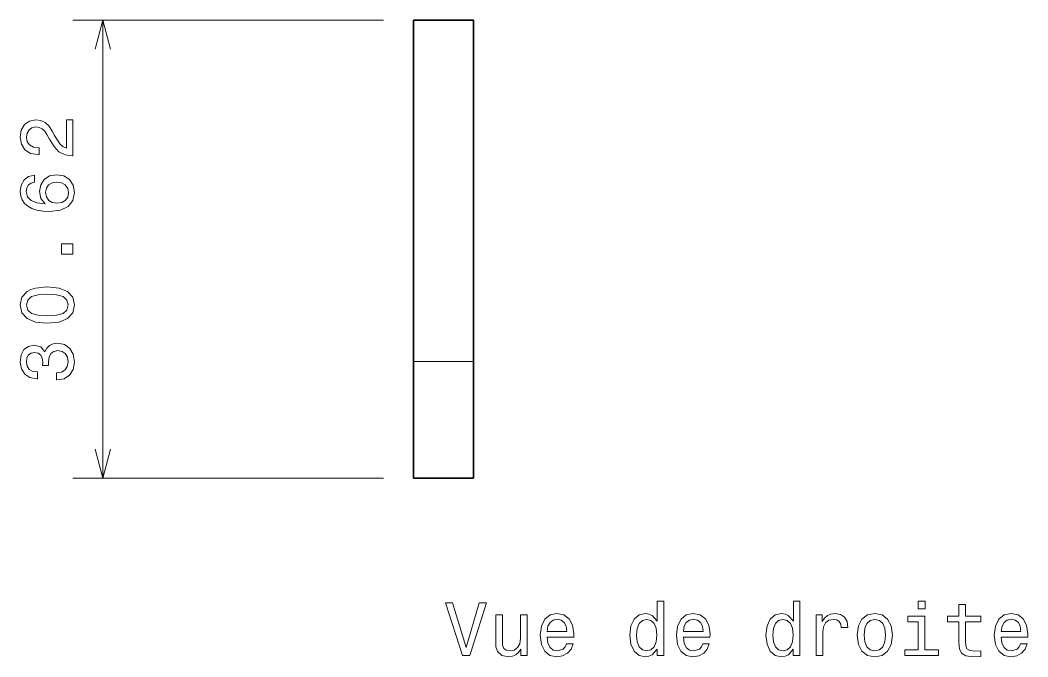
# Model space of a CAD drawing. Extents: x 0 to 297, y 0 to 210.
# Drawn here: x 58.2 to 125.6, y 77.7 to 120.3 of the extents above; entities that cross this region are included whole.
import ezdxf

# ---------------------------------------------------------------- set-up
doc = ezdxf.new("R2010")
doc.units = 0

msp = doc.modelspace()

# ---------------------------------------------------------------- linework, layer by layer
at = {"color": 7, "lineweight": 13}
for p, q in [((82.505821, 120.308037), (61.726944, 120.308037)), ((63.726944, 89.690971), (63.726944, 120.308037)), ((82.505821, 89.690971), (61.726944, 89.690971))]:
    msp.add_line(p, q, dxfattribs=at)
at = {"color": 7, "lineweight": 35}
for p, q in [((84.505821, 97.475441), (84.505821, 120.308037)), ((88.505821, 97.475441), (88.505821, 120.308037))]:
    msp.add_line(p, q, dxfattribs=at)
at = {"color": 7, "lineweight": 35, "ltscale": 0.1}
for p, q in [((88.505821, 120.308037), (84.505821, 120.308037)), ((88.505821, 89.690971), (84.505821, 89.690971))]:
    msp.add_line(p, q, dxfattribs=at)
at = {"color": 7, "lineweight": 13, "ltscale": 0.1}
msp.add_line((84.505821, 97.475441), (88.505821, 97.475441), dxfattribs=at)
at = {"color": 7, "lineweight": 35, "ltscale": 0.194612}
for p, q in [((84.505821, 97.475441), (84.505821, 89.690971)), ((88.505821, 97.475441), (88.505821, 89.690971))]:
    msp.add_line(p, q, dxfattribs=at)
at = {"color": 7, "lineweight": 13}
for points in [[(64.244583, 118.376183), (63.726944, 120.308037), (63.209309, 118.376183)], [(63.209309, 91.622818), (63.726944, 89.690971), (64.244583, 91.622818)]]:
    msp.add_lwpolyline(points, dxfattribs=at)
for points in [[(61.726944, 111.240997), (61.726944, 113.646622), (61.293228, 113.646622), (61.293228, 111.745323), (61.056194, 111.851227), (60.859509, 112.032784), (60.501438, 112.592583), (60.350143, 112.890137), (60.133286, 113.222992), (59.881123, 113.460022), (59.583572, 113.596191), (59.245674, 113.646622), (58.822044, 113.560883), (58.489193, 113.323853), (58.277378, 112.960739), (58.201729, 112.491722), (58.287464, 112.007568), (58.524494, 111.639412), (58.902737, 111.402382), (59.402016, 111.321693), (59.472622, 111.321693), (59.472622, 111.780624), (59.432274, 111.780624), (59.089336, 111.826012), (58.837173, 111.962181), (58.675793, 112.179039), (58.620316, 112.466507), (58.67075, 112.75901), (58.796829, 112.975868), (58.993515, 113.117081), (59.240631, 113.167511), (59.472622, 113.13221), (59.669308, 113.036392), (59.840778, 112.875008), (59.992073, 112.653107), (60.153458, 112.355553), (60.466137, 111.861313), (60.798988, 111.513336), (61.20245, 111.306564), (61.711815, 111.240997)], [(59.170029, 109.9459), (58.761524, 109.850075), (58.458931, 109.628174), (58.267288, 109.285233), (58.201729, 108.841431), (58.23703, 108.543884), (58.332851, 108.286674), (58.489193, 108.059731), (58.711094, 107.868088), (58.988472, 107.716797), (59.326366, 107.605843), (59.724781, 107.535233), (60.17363, 107.51506), (60.889767, 107.595757), (61.409222, 107.842873), (61.721901, 108.241287), (61.827808, 108.785957), (61.73703, 109.275146), (61.5, 109.648346), (61.126801, 109.890427), (60.652737, 109.976158), (60.17363, 109.890427), (59.805473, 109.658432), (59.573486, 109.300369), (59.492794, 108.85656), (59.593658, 108.377457), (59.881123, 108.019386), (59.326366, 108.095032), (58.927952, 108.256416), (58.690922, 108.50354), (58.610229, 108.846474), (58.650574, 109.098633), (58.756481, 109.290283), (58.932995, 109.416359), (59.170029, 109.481918)], [(60.65778, 109.486969), (60.975502, 109.431488), (61.217579, 109.290283), (61.37896, 109.063332), (61.429394, 108.780914), (61.37896, 108.48336), (61.222622, 108.256416), (60.980545, 108.110168), (60.662823, 108.064774), (60.350143, 108.115204), (60.11311, 108.256416), (59.961815, 108.488403), (59.906338, 108.801086), (59.961815, 109.073418), (60.108067, 109.290283), (60.3451, 109.431488)], [(61.726944, 104.65152), (61.726944, 105.347481), (60.975502, 105.347481), (60.975502, 104.65152)], [(60.017288, 100.048058), (60.809078, 100.123711), (61.373917, 100.360741), (61.716858, 100.738983), (61.827808, 101.263481), (61.716858, 101.782928), (61.373917, 102.161171), (60.809078, 102.393158), (60.017288, 102.473854), (59.230545, 102.393158), (58.917866, 102.29734), (58.66066, 102.161171), (58.317722, 101.782928), (58.201729, 101.263481), (58.317722, 100.738983), (58.665707, 100.360741), (59.230545, 100.123711)], [(60.017288, 100.532211), (59.407059, 100.572556), (58.9683, 100.698639), (58.711094, 100.925583), (58.620316, 101.263481), (58.711094, 101.596329), (58.9683, 101.823273), (59.407059, 101.949356), (60.017288, 101.9897), (60.632565, 101.949356), (61.071323, 101.823273), (61.328529, 101.596329), (61.414265, 101.263481), (61.328529, 100.925583), (61.071323, 100.698639), (60.632565, 100.572556)], [(60.627522, 96.256561), (60.662823, 96.256561), (61.146973, 96.33725), (61.510086, 96.574287), (61.742073, 96.947487), (61.827808, 97.441719), (61.742073, 97.966217), (61.520172, 98.359589), (61.167145, 98.611748), (60.713257, 98.70253), (60.415707, 98.662178), (60.17363, 98.551231), (59.98703, 98.369675), (59.850864, 98.127602), (59.578529, 98.455406), (59.14481, 98.571404), (58.751438, 98.495758), (58.453888, 98.278893), (58.267288, 97.925873), (58.201729, 97.441719), (58.282421, 96.987831), (58.504322, 96.639847), (58.857346, 96.412903), (59.326366, 96.33725), (59.361671, 96.33725), (59.361671, 96.786102), (59.038902, 96.826447), (58.806915, 96.957573), (58.665707, 97.169388), (58.615273, 97.466934), (58.655617, 97.729187), (58.761524, 97.92083), (58.932995, 98.036819), (59.164986, 98.082207), (59.412102, 98.036819), (59.578529, 97.915787), (59.679394, 97.703964), (59.709652, 97.416504), (59.704609, 97.219818), (60.103024, 97.219818), (60.092937, 97.466934), (60.138329, 97.78466), (60.259365, 98.02169), (60.456051, 98.162903), (60.713257, 98.213333), (61.005764, 98.15786), (61.222622, 98.011604), (61.358788, 97.779617), (61.404179, 97.471977), (61.353745, 97.154259), (61.20245, 96.922264), (60.960373, 96.776016), (60.627522, 96.720535)], [(88.901352, 81.339378), (88.023834, 78.358833), (87.121094, 81.339378), (86.641991, 81.339378), (87.771675, 77.834335), (88.275993, 77.834335), (89.380463, 81.339378)], [(100.788239, 78.252922), (100.788239, 77.834335), (101.232048, 77.834335), (101.232048, 81.455376), (100.793289, 81.455376), (100.793289, 80.129005), (100.455391, 80.512291), (100.248619, 80.603065), (100.011581, 80.638367), (99.582909, 80.537506), (99.250061, 80.255081), (99.033203, 79.801193), (98.95755, 79.190964), (99.033203, 78.580734), (99.250061, 78.121796), (99.582909, 77.834335), (100.011581, 77.738518), (100.248619, 77.773819), (100.460434, 77.864594)], [(109.896317, 78.252922), (109.896317, 77.834335), (110.340118, 77.834335), (110.340118, 81.455376), (109.901352, 81.455376), (109.901352, 80.129005), (109.563461, 80.512291), (109.356689, 80.603065), (109.119659, 80.638367), (108.690979, 80.537506), (108.358124, 80.255081), (108.141266, 79.801193), (108.06562, 79.190964), (108.141266, 78.580734), (108.358124, 78.121796), (108.690979, 77.834335), (109.119659, 77.738518), (109.356689, 77.773819), (109.568504, 77.864594)], [(118.711868, 81.455376), (118.242851, 81.455376), (118.242851, 80.95105), (118.711868, 80.95105)], [(120.971237, 80.073532), (120.971237, 78.716904), (121.001495, 78.278137), (121.142708, 77.975548), (121.425125, 77.799034), (121.904236, 77.738518), (122.428726, 77.763733), (122.428726, 78.147018), (122.045441, 78.116753), (121.697464, 78.157104), (121.510864, 78.28318), (121.430176, 78.494995), (121.415039, 78.792549), (121.415039, 80.073532), (122.428726, 80.073532), (122.428726, 80.451767), (121.415039, 80.451767), (121.415039, 81.243561), (120.971237, 81.243561), (120.971237, 80.451767), (120.204666, 80.451767), (120.204666, 80.073532)], [(92.103806, 80.542549), (91.660004, 80.542549), (91.660004, 78.979149), (91.609566, 78.616035), (91.463318, 78.35379), (91.236366, 78.192406), (90.93882, 78.141975), (90.70179, 78.18232), (90.550491, 78.303352), (90.464752, 78.510124), (90.44458, 78.802635), (90.44458, 80.542549), (90.000778, 80.542549), (90.000778, 78.762291), (90.015907, 78.404221), (90.111732, 78.106667), (90.404236, 77.834335), (90.87326, 77.738518), (91.12542, 77.773819), (91.342278, 77.864594), (91.528877, 78.020935), (91.680176, 78.247879), (91.680176, 77.834335), (92.103806, 77.834335)], [(93.440262, 79.059837), (95.215477, 79.059837), (95.22052, 79.266609), (95.139824, 79.846581), (94.917923, 80.280304), (94.564896, 80.542549), (94.095879, 80.638367), (93.636948, 80.537506), (93.28392, 80.255081), (93.056976, 79.79615), (92.97628, 79.190964), (93.051933, 78.570648), (93.278877, 78.116753), (93.626862, 77.834335), (94.08075, 77.738518), (94.474121, 77.804077), (94.79689, 77.975548), (95.03392, 78.247879), (95.17009, 78.610992), (94.731323, 78.610992), (94.640549, 78.409264), (94.509422, 78.257965), (94.136223, 78.136932), (93.848763, 78.192406), (93.631905, 78.368919), (93.490692, 78.65638), (93.440262, 79.044708)], [(93.440262, 79.433037), (93.495735, 79.781021), (93.631905, 80.038223), (93.838676, 80.194565), (94.111008, 80.250038), (94.378296, 80.194565), (94.585075, 80.038223), (94.711151, 79.781021), (94.756546, 79.433037)], [(100.087234, 80.239952), (100.379738, 80.16935), (100.601639, 79.972664), (100.732765, 79.644852), (100.783203, 79.190964), (100.732765, 78.732033), (100.601639, 78.404221), (100.379738, 78.202492), (100.087234, 78.136932), (99.80986, 78.202492), (99.598038, 78.404221), (99.456833, 78.737076), (99.411438, 79.190964), (99.456833, 79.639809), (99.598038, 79.967621), (99.80986, 80.16935)], [(102.548325, 79.059837), (104.323547, 79.059837), (104.32859, 79.266609), (104.247894, 79.846581), (104.025993, 80.280304), (103.672966, 80.542549), (103.203949, 80.638367), (102.74501, 80.537506), (102.391991, 80.255081), (102.165047, 79.79615), (102.084351, 79.190964), (102.160004, 78.570648), (102.386948, 78.116753), (102.734924, 77.834335), (103.18882, 77.738518), (103.582191, 77.804077), (103.904953, 77.975548), (104.141991, 78.247879), (104.278152, 78.610992), (103.839394, 78.610992), (103.748619, 78.409264), (103.617493, 78.257965), (103.244293, 78.136932), (102.956833, 78.192406), (102.739975, 78.368919), (102.598763, 78.65638), (102.548325, 79.044708)], [(102.548325, 79.433037), (102.603806, 79.781021), (102.739975, 80.038223), (102.946747, 80.194565), (103.219078, 80.250038), (103.486374, 80.194565), (103.693146, 80.038223), (103.819221, 79.781021), (103.864609, 79.433037)], [(109.195305, 80.239952), (109.487808, 80.16935), (109.709717, 79.972664), (109.840836, 79.644852), (109.891266, 79.190964), (109.840836, 78.732033), (109.709717, 78.404221), (109.487808, 78.202492), (109.195305, 78.136932), (108.917923, 78.202492), (108.706116, 78.404221), (108.564903, 78.737076), (108.519516, 79.190964), (108.564903, 79.639809), (108.706116, 79.967621), (108.917923, 80.16935)], [(111.434494, 77.834335), (111.878296, 77.834335), (111.878296, 79.382607), (111.923691, 79.755806), (112.05986, 80.023094), (112.281761, 80.184479), (112.579308, 80.239952), (112.801208, 80.204651), (112.967636, 80.10379), (113.068504, 79.93232), (113.103806, 79.700333), (113.55265, 79.700333), (113.492134, 80.108833), (113.325706, 80.401337), (113.048325, 80.57785), (112.67009, 80.638367), (112.41288, 80.598022), (112.190979, 80.497162), (111.994293, 80.325691), (111.837952, 80.093704), (111.837952, 80.542549), (111.434494, 80.542549)], [(114.172966, 79.185921), (114.253662, 78.570648), (114.485649, 78.116753), (114.853806, 77.834335), (115.348038, 77.738518), (115.837234, 77.834335), (116.205391, 78.11171), (116.437378, 78.565605), (116.523109, 79.185921), (116.437378, 79.801193), (116.205391, 80.260124), (115.837234, 80.537506), (115.348038, 80.638367), (114.853806, 80.537506), (114.485649, 80.255081), (114.253662, 79.801193)], [(114.626862, 79.190964), (114.672249, 79.644852), (114.813461, 79.972664), (115.040405, 80.174393), (115.348038, 80.244995), (115.650635, 80.174393), (115.877579, 79.977707), (116.018791, 79.644852), (116.069221, 79.190964), (116.018791, 78.732033), (115.877579, 78.399178), (115.650635, 78.197449), (115.348038, 78.131889), (115.040405, 78.197449), (114.813461, 78.399178), (114.672249, 78.732033)], [(118.696747, 78.207535), (118.696747, 80.451767), (117.556976, 80.451767), (117.556976, 80.073532), (118.252937, 80.073532), (118.252937, 78.207535), (117.345154, 78.207535), (117.345154, 77.834335), (119.614609, 77.834335), (119.614609, 78.207535)], [(123.800491, 79.059837), (125.575699, 79.059837), (125.58075, 79.266609), (125.500053, 79.846581), (125.278152, 80.280304), (124.925125, 80.542549), (124.456108, 80.638367), (123.997177, 80.537506), (123.64415, 80.255081), (123.417206, 79.79615), (123.33651, 79.190964), (123.412155, 78.570648), (123.639099, 78.116753), (123.987091, 77.834335), (124.440979, 77.738518), (124.834351, 77.804077), (125.15712, 77.975548), (125.39415, 78.247879), (125.530319, 78.610992), (125.091553, 78.610992), (125.000778, 78.409264), (124.869652, 78.257965), (124.496452, 78.136932), (124.208984, 78.192406), (123.992126, 78.368919), (123.850922, 78.65638), (123.800491, 79.044708)], [(123.800491, 79.433037), (123.855957, 79.781021), (123.992126, 80.038223), (124.198898, 80.194565), (124.471237, 80.250038), (124.738525, 80.194565), (124.945297, 80.038223), (125.071381, 79.781021), (125.116768, 79.433037)]]:
    msp.add_lwpolyline(points, close=True, dxfattribs=at)

doc.saveas('drawing.dxf')
